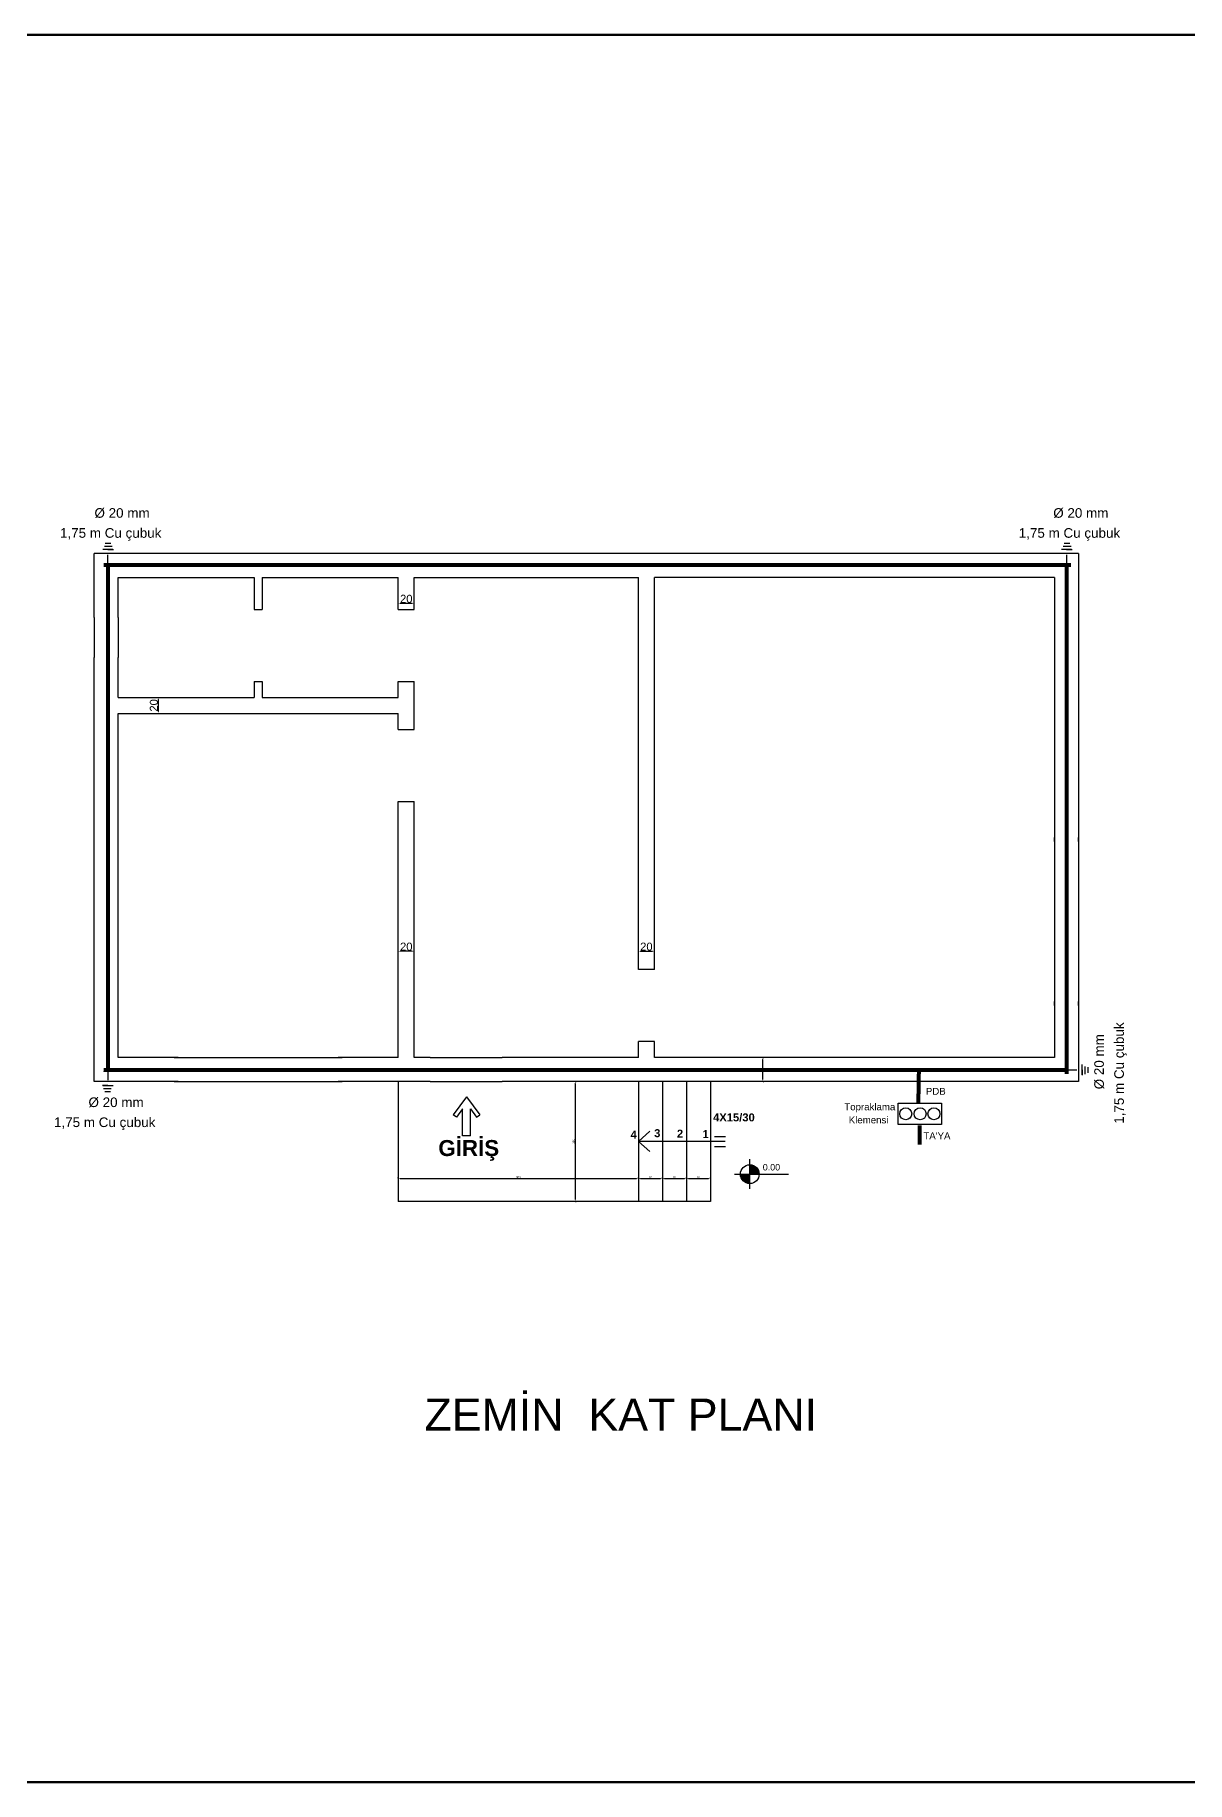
# Model space of a CAD drawing. Header units: millimetres. Extents: x 962 to 8486, y 785 to 4222.
# Drawn here: x 3547 to 4987, y 785 to 2968 of the extents above; entities that cross this region are included whole.
import ezdxf

# ---------------------------------------------------------------- set-up
doc = ezdxf.new("R2010")
doc.units = ezdxf.units.MM
doc.linetypes.add('DASHDOT', pattern=[25.4, 12.7, -6.35, 0, -6.35])
doc.linetypes.add('DASHED', pattern=[19.05, 12.7, -6.35])
doc.layers.add('duvar', color=10, linetype='Continuous', lineweight=30)
doc.layers.add('ZİL', color=92, linetype='DASHDOT', lineweight=20)
for name, color, linetype in [('GÖRÜNÜŞLER', 8, 'Continuous'), ('kot', 210, 'Continuous'), ('Tarama', 42, 'Continuous')]:
    doc.layers.add(name, color=color, linetype=linetype)
doc.styles.get("Standard").update_dxf_attribs({"font": 'arial.ttf'})
doc.styles.add('TXTX', font='arial.ttf')
doc.dimstyles.new('ISO-25', dxfattribs={"dimtxt": 2.5, "dimasz": 2.5, "dimexe": 1.25, "dimexo": 0.625, "dimtad": 1, "dimtxsty": 'Standard', "dimcen": 2.5, "dimadec": 0, "dimazin": 0, "dimtfac": 1, "dimtmove": 0, "dimatfit": 3, "dimfxl": 1, "dimarcsym": 0})

# ---------------------------------------------------------------- blocks, each defined once
blk = doc.blocks.new('*D91')
at = {"color": 0, "lineweight": -2, "transparency": 16777216}
for p, q in [((4001, 1823.7), (4001, 1824.4)), ((4018.5, 1823.1), (4003.5, 1823.1)), ((4021, 1823.7), (4021, 1824.4))]:
    blk.add_line(p, q, dxfattribs=at)
at = {"color": 0, "transparency": 16777216}
for points in [[(4003.5, 1823.5), (4003.5, 1822.7), (4001, 1823.1)], [(4018.5, 1823.5), (4018.5, 1822.7), (4021, 1823.1)]]:
    blk.add_solid(points, dxfattribs=at)
at = {"layer": 'Defpoints', "color": 0, "transparency": 16777216}
for p in [(4001, 1823.1), (4001, 1823.1), (4021, 1823.1)]:
    blk.add_point(p, dxfattribs=at)
at = {"color": 0, "transparency": 16777216, "insert": (4011, 1828.8), "char_height": 10, "attachment_point": 5}
blk.add_mtext('20', dxfattribs=at)
blk = doc.blocks.new('*D106')
at = {"color": 0, "lineweight": -2, "transparency": 16777216}
for p, q in [((4001, 2258.5), (4001, 2259.1)), ((4018.5, 2257.8), (4003.5, 2257.8)), ((4021, 2258.5), (4021, 2259.1))]:
    blk.add_line(p, q, dxfattribs=at)
at = {"color": 0, "transparency": 16777216}
for points in [[(4003.5, 2258.3), (4003.5, 2257.4), (4001, 2257.8)], [(4018.5, 2258.3), (4018.5, 2257.4), (4021, 2257.8)]]:
    blk.add_solid(points, dxfattribs=at)
at = {"layer": 'Defpoints', "color": 0, "transparency": 16777216}
for p in [(4001, 2257.8), (4001, 2257.8), (4021, 2257.8)]:
    blk.add_point(p, dxfattribs=at)
at = {"color": 0, "transparency": 16777216, "insert": (4011, 2263.6), "char_height": 10, "attachment_point": 5}
blk.add_mtext('20', dxfattribs=at)
blk = doc.blocks.new('*D107')
at = {"color": 0, "lineweight": -2, "transparency": 16777216}
for p, q in [((3701.9, 2140.4), (3702.6, 2140.4)), ((3698.8, 2120.4), (3702.6, 2120.4)), ((3701.3, 2122.9), (3701.3, 2137.9))]:
    blk.add_line(p, q, dxfattribs=at)
at = {"color": 0, "transparency": 16777216}
for points in [[(3700.9, 2137.9), (3701.7, 2137.9), (3701.3, 2140.4)], [(3700.9, 2122.9), (3701.7, 2122.9), (3701.3, 2120.4)]]:
    blk.add_solid(points, dxfattribs=at)
at = {"layer": 'Defpoints', "color": 0, "transparency": 16777216}
for p in [(3701.3, 2140.4), (3701.3, 2140.4), (3698.2, 2120.4)]:
    blk.add_point(p, dxfattribs=at)
at = {"color": 0, "transparency": 16777216, "insert": (3695.6, 2130.4), "char_height": 10, "attachment_point": 5, "rotation": 90}
blk.add_mtext('20', dxfattribs=at)
blk = doc.blocks.new('*D108')
at = {"color": 0, "lineweight": -2, "transparency": 16777216}
for p, q in [((4361, 1539.5), (4361, 1540.1)), ((4388.5, 1538.8), (4363.5, 1538.8)), ((4391, 1539.5), (4391, 1540.1))]:
    blk.add_line(p, q, dxfattribs=at)
at = {"color": 0, "transparency": 16777216}
for points in [[(4363.5, 1539.3), (4363.5, 1538.4), (4361, 1538.8)], [(4388.5, 1539.3), (4388.5, 1538.4), (4391, 1538.8)]]:
    blk.add_solid(points, dxfattribs=at)
at = {"layer": 'Defpoints', "color": 0, "transparency": 16777216}
for p in [(4361, 1538.8), (4361, 1538.8), (4391, 1538.8)]:
    blk.add_point(p, dxfattribs=at)
at = {"color": 0, "transparency": 16777216, "insert": (4376, 1540.8), "char_height": 2.5, "attachment_point": 5}
blk.add_mtext('30', dxfattribs=at)
blk = doc.blocks.new('*D92')
at = {"color": 0, "lineweight": -2, "transparency": 16777216}
for p, q in [((4331, 1539.5), (4331, 1540.1)), ((4358.5, 1538.8), (4333.5, 1538.8)), ((4361, 1539.5), (4361, 1540.1))]:
    blk.add_line(p, q, dxfattribs=at)
at = {"color": 0, "transparency": 16777216}
for points in [[(4333.5, 1539.3), (4333.5, 1538.4), (4331, 1538.8)], [(4358.5, 1539.3), (4358.5, 1538.4), (4361, 1538.8)]]:
    blk.add_solid(points, dxfattribs=at)
at = {"layer": 'Defpoints', "color": 0, "transparency": 16777216}
for p in [(4331, 1538.8), (4331, 1538.8), (4361, 1538.8)]:
    blk.add_point(p, dxfattribs=at)
at = {"color": 0, "transparency": 16777216, "insert": (4346, 1540.8), "char_height": 2.5, "attachment_point": 5}
blk.add_mtext('30', dxfattribs=at)
blk = doc.blocks.new('*D93')
at = {"color": 0, "lineweight": -2, "transparency": 16777216}
for p, q in [((4301, 1539.5), (4301, 1540.1)), ((4328.5, 1538.8), (4303.5, 1538.8)), ((4331, 1539.5), (4331, 1540.1))]:
    blk.add_line(p, q, dxfattribs=at)
at = {"color": 0, "transparency": 16777216}
for points in [[(4303.5, 1539.3), (4303.5, 1538.4), (4301, 1538.8)], [(4328.5, 1539.3), (4328.5, 1538.4), (4331, 1538.8)]]:
    blk.add_solid(points, dxfattribs=at)
at = {"layer": 'Defpoints', "color": 0, "transparency": 16777216}
for p in [(4301, 1538.8), (4301, 1538.8), (4331, 1538.8)]:
    blk.add_point(p, dxfattribs=at)
at = {"color": 0, "transparency": 16777216, "insert": (4316, 1540.8), "char_height": 2.5, "attachment_point": 5}
blk.add_mtext('30', dxfattribs=at)
blk = doc.blocks.new('*D94')
at = {"color": 0, "lineweight": -2, "transparency": 16777216}
for p, q in [((4001, 1539.5), (4001, 1540.1)), ((4298.5, 1538.8), (4003.5, 1538.8)), ((4301, 1539.5), (4301, 1540.1))]:
    blk.add_line(p, q, dxfattribs=at)
at = {"color": 0, "transparency": 16777216}
for points in [[(4003.5, 1539.3), (4003.5, 1538.4), (4001, 1538.8)], [(4298.5, 1539.3), (4298.5, 1538.4), (4301, 1538.8)]]:
    blk.add_solid(points, dxfattribs=at)
at = {"layer": 'Defpoints', "color": 0, "transparency": 16777216}
for p in [(4001, 1538.8), (4001, 1538.8), (4301, 1538.8)]:
    blk.add_point(p, dxfattribs=at)
at = {"color": 0, "transparency": 16777216, "insert": (4151, 1540.8), "char_height": 2.5, "attachment_point": 5}
blk.add_mtext('300', dxfattribs=at)
blk = doc.blocks.new('*D95')
at = {"color": 0, "lineweight": -2, "transparency": 16777216}
for p, q in [((4222.6, 1660.4), (4223.2, 1660.4)), ((4222, 1657.9), (4222, 1512.9)), ((4222.6, 1510.4), (4223.2, 1510.4))]:
    blk.add_line(p, q, dxfattribs=at)
at = {"color": 0, "transparency": 16777216}
for points in [[(4221.5, 1657.9), (4222.4, 1657.9), (4222, 1660.4)], [(4221.5, 1512.9), (4222.4, 1512.9), (4222, 1510.4)]]:
    blk.add_solid(points, dxfattribs=at)
at = {"layer": 'Defpoints', "color": 0, "transparency": 16777216}
for p in [(4222, 1660.4), (4222, 1510.4), (4222, 1510.4)]:
    blk.add_point(p, dxfattribs=at)
at = {"color": 0, "transparency": 16777216, "insert": (4220.1, 1585.4), "char_height": 2.5, "attachment_point": 5, "rotation": 90}
blk.add_mtext('150', dxfattribs=at)
blk = doc.blocks.new('*D109')
at = {"color": 0, "lineweight": -2, "transparency": 16777216}
for p, q in [((4301, 1823.7), (4301, 1824.4)), ((4303.5, 1823.1), (4318.5, 1823.1)), ((4321, 1823.7), (4321, 1824.4))]:
    blk.add_line(p, q, dxfattribs=at)
at = {"color": 0, "transparency": 16777216}
for points in [[(4303.5, 1823.5), (4303.5, 1822.7), (4301, 1823.1)], [(4318.5, 1823.5), (4318.5, 1822.7), (4321, 1823.1)]]:
    blk.add_solid(points, dxfattribs=at)
at = {"layer": 'Defpoints', "color": 0, "transparency": 16777216}
for p in [(4301, 1823.1), (4321, 1823.1), (4321, 1823.1)]:
    blk.add_point(p, dxfattribs=at)
at = {"color": 0, "transparency": 16777216, "insert": (4311, 1828.8), "char_height": 10, "attachment_point": 5}
blk.add_mtext('20', dxfattribs=at)
blk = doc.blocks.new('*D96')
at = {"color": 0, "lineweight": -2, "transparency": 16777216}
for p, q in [((4456.4, 1662.9), (4456.4, 1687.9)), ((4457, 1690.4), (4457.6, 1690.4)), ((4457, 1660.4), (4457.6, 1660.4))]:
    blk.add_line(p, q, dxfattribs=at)
at = {"color": 0, "transparency": 16777216}
for points in [[(4456, 1687.9), (4456.8, 1687.9), (4456.4, 1690.4)], [(4456, 1662.9), (4456.8, 1662.9), (4456.4, 1660.4)]]:
    blk.add_solid(points, dxfattribs=at)
at = {"layer": 'Defpoints', "color": 0, "transparency": 16777216}
for p in [(4456.4, 1690.4), (4456.4, 1690.4), (4456.4, 1660.4)]:
    blk.add_point(p, dxfattribs=at)
at = {"color": 0, "transparency": 16777216, "insert": (4454.5, 1675.4), "char_height": 2.5, "attachment_point": 5, "rotation": 90}
blk.add_mtext('30', dxfattribs=at)
blk = doc.blocks.new('*D97')
at = {"color": 0, "lineweight": -2, "transparency": 16777216}
for p, q in [((4301, 1823.7), (4301, 1824.4)), ((4303.5, 1823.1), (4318.5, 1823.1)), ((4321, 1823.7), (4321, 1824.4))]:
    blk.add_line(p, q, dxfattribs=at)
at = {"color": 0, "transparency": 16777216}
for points in [[(4303.5, 1823.5), (4303.5, 1822.7), (4301, 1823.1)], [(4318.5, 1823.5), (4318.5, 1822.7), (4321, 1823.1)]]:
    blk.add_solid(points, dxfattribs=at)
at = {"layer": 'Defpoints', "color": 0, "transparency": 16777216}
for p in [(4301, 1823.1), (4321, 1823.1), (4321, 1823.1)]:
    blk.add_point(p, dxfattribs=at)
at = {"color": 0, "transparency": 16777216, "insert": (4311, 1828.8), "char_height": 10, "attachment_point": 5}
blk.add_mtext('20', dxfattribs=at)
blk = doc.blocks.new('Topraklama Klemensi')
at = {"layer": 'GÖRÜNÜŞLER'}
for p, q in [((-26.75, 27.125), (0, 27.125)), ((-26.75, -27.125), (-26.75, 27.125)), ((0, 27.125), (0, -27.125)), ((0, -27.125), (-26.75, -27.125))]:
    blk.add_line(p, q, dxfattribs=at)
for centre in [(-13.25, 17.625), (-13.25, -0.375), (-13.25, -17.625)]:
    blk.add_circle(centre, 7.5, dxfattribs=at)

msp = doc.modelspace()

# ---------------------------------------------------------------- hatches: boundary and pattern name
at = {"layer": 'kot'}
h = msp.add_hatch(color=0, dxfattribs=at)
h.set_gradient(color1=(204, 0, 204), one_color=1, tint=1)
h.paths.add_polyline_path([(4440.22, 1544.461), (4451.928, 1544.461, 0.41421356), (4440.22, 1556.169)])
h.paths.add_polyline_path([(4428.512, 1544.461, 0.41421356), (4440.22, 1532.752), (4440.22, 1544.461)])

# ---------------------------------------------------------------- linework, layer by layer
at = {"color": 3, "linetype": 'DASHED', "lineweight": 25}
for p, q in [((3644.381, 2325.163), (3631.503, 2325.163)), ((3643.725, 2328.913), (3633.954, 2328.913)), ((3641.96, 2332.663), (3634.9, 2332.663)), ((3638.17, 2325.163), (3645.011, 2325.163)), ((3638.204, 2305.79), (3638.204, 2325.163)), ((4842.305, 2325.163), (4829.427, 2325.163)), ((4841.65, 2328.913), (4831.879, 2328.913)), ((4839.885, 2332.663), (4832.824, 2332.663)), ((4836.094, 2325.163), (4842.936, 2325.163)), ((4836.128, 2305.79), (4836.128, 2325.163)), ((4855.502, 1668.64), (4855.502, 1681.518)), ((3638.204, 1674.817), (3638.204, 1655.444)), ((4836.128, 1674.817), (4855.502, 1674.817)), ((4855.502, 1674.851), (4855.502, 1668.01)), ((4859.252, 1669.296), (4859.252, 1679.067)), ((4863.002, 1671.061), (4863.002, 1678.121)), ((3638.238, 1655.444), (3631.397, 1655.444)), ((3632.027, 1655.444), (3644.905, 1655.444)), ((3632.682, 1651.694), (3642.454, 1651.694)), ((3634.447, 1647.944), (3641.508, 1647.944))]:
    msp.add_line(p, q, dxfattribs=at)
at = {"color": 7}
for p, q in [((3620.976, 2240.4), (3620.976, 2245.4)), ((3650.976, 2240.4), (3650.976, 2245.4)), ((3620.976, 2185.4), (3620.976, 2190.4)), ((3650.976, 2185.4), (3650.976, 2190.4)), ((4000.976, 2010.4), (4020.976, 2010.4)), ((4820.976, 1960.4), (4820.976, 1965.4)), ((4850.976, 1960.4), (4850.976, 1965.4)), ((4320.976, 1800.4), (4300.976, 1800.4)), ((4820.976, 1755.4), (4820.976, 1760.4)), ((4850.976, 1755.4), (4850.976, 1760.4)), ((4320.976, 1710.4), (4300.976, 1710.4)), ((3720.976, 1690.4), (3725.976, 1690.4)), ((3925.976, 1690.4), (3930.976, 1690.4)), ((3720.976, 1660.4), (3725.976, 1660.4)), ((3925.976, 1660.4), (3930.976, 1660.4)), ((4000.976, 1660.4), (4000.976, 1510.4)), ((4300.976, 1660.4), (4300.976, 1510.4)), ((4330.976, 1660.4), (4330.976, 1510.4)), ((4360.976, 1660.4), (4360.976, 1510.4)), ((4390.976, 1660.4), (4390.976, 1510.4)), ((4086.382, 1641.314), (4069.781, 1618.496)), ((4086.382, 1641.314), (4102.982, 1618.496)), ((4073.824, 1615.554), (4069.781, 1618.496)), ((4081.382, 1625.942), (4073.824, 1615.554)), ((4081.382, 1592.486), (4081.382, 1625.942)), ((4091.382, 1592.486), (4091.382, 1625.942)), ((4091.382, 1625.942), (4098.939, 1615.554)), ((4098.939, 1615.554), (4102.982, 1618.496)), ((4300.976, 1585.4), (4315.298, 1598.057)), ((4091.382, 1592.486), (4081.382, 1592.486)), ((4409.388, 1585.4), (4300.976, 1585.4)), ((4300.976, 1585.4), (4315.298, 1572.744)), ((4409.986, 1591.172), (4396.236, 1591.172)), ((4409.986, 1578.626), (4396.236, 1578.626)), ((4390.976, 1510.4), (4000.976, 1510.4))]:
    msp.add_line(p, q, dxfattribs=at)
for p, q in [((3620.976, 2240.4), (3620.976, 2190.4)), ((3650.976, 2240.4), (3650.976, 2190.4)), ((4820.976, 1960.4), (4820.976, 1755.4)), ((4850.976, 1960.4), (4850.976, 1760.4)), ((3725.976, 1690.4), (3925.976, 1690.4)), ((4040.976, 1690.4), (4130.976, 1690.4)), ((3725.976, 1660.4), (3925.976, 1660.4)), ((4040.976, 1660.4), (4130.976, 1660.4))]:
    msp.add_line(p, q)
at = {"color": 2, "linetype": 'ByBlock', "lineweight": 211, "true_color": 0xf1eb1f}
msp.add_lwpolyline([(962.2, 2968.424), (8486.017, 2968.424), (8486.017, 784.648), (962.2, 784.648)], close=True, dxfattribs=at)
at = {"const_width": 5}
msp.add_lwpolyline([(4652.368, 1605.708), (4652.368, 1581.528)], dxfattribs=at)
at = {"layer": 'duvar', "color": 7}
for p, q in [((4850.976, 2320.4), (3620.976, 2320.4)), ((3620.976, 2240.4), (3620.976, 2320.4)), ((4850.976, 2320.4), (4850.976, 1960.4)), ((3650.976, 2240.4), (3650.976, 2290.4)), ((3650.976, 2290.4), (3820.976, 2290.4)), ((3820.976, 2290.4), (3820.976, 2250.4)), ((3830.976, 2290.4), (4000.976, 2290.4)), ((3830.976, 2290.4), (3830.976, 2250.4)), ((4000.976, 2250.4), (4000.976, 2290.4)), ((4020.976, 2250.4), (4020.976, 2290.4)), ((4020.976, 2290.4), (4300.976, 2290.4)), ((4300.976, 1800.4), (4300.976, 2290.4)), ((4820.976, 2290.4), (4320.976, 2290.4)), ((4320.976, 1800.4), (4320.976, 2290.4)), ((4820.976, 2290.4), (4820.976, 1960.4)), ((3820.976, 2250.4), (3830.976, 2250.4)), ((4000.976, 2250.4), (4020.976, 2250.4)), ((3620.976, 1660.4), (3620.976, 2190.4)), ((3650.976, 2140.4), (3650.976, 2190.4)), ((3650.976, 2140.4), (3820.976, 2140.4)), ((3820.976, 2160.4), (3820.976, 2140.4)), ((3820.976, 2160.4), (3830.976, 2160.4)), ((3830.976, 2160.4), (3830.976, 2140.4)), ((3830.976, 2140.4), (4000.976, 2140.4)), ((4000.976, 2140.4), (4000.976, 2160.4)), ((4000.976, 2160.4), (4020.976, 2160.4)), ((4020.976, 2100.4), (4020.976, 2160.4)), ((3650.976, 1690.4), (3650.976, 2120.4)), ((3650.976, 2120.4), (4000.976, 2120.4)), ((4000.976, 2100.4), (4000.976, 2120.4)), ((4000.976, 2100.4), (4020.976, 2100.4)), ((4000.976, 1690.4), (4000.976, 2010.4)), ((4020.976, 1690.4), (4020.976, 2010.4)), ((4820.976, 1760.4), (4820.976, 1690.4)), ((4850.976, 1760.4), (4850.976, 1660.4)), ((4300.976, 1690.4), (4300.976, 1710.4)), ((4320.976, 1690.4), (4320.976, 1710.4)), ((3725.976, 1690.4), (3650.976, 1690.4)), ((4000.976, 1690.4), (3925.976, 1690.4)), ((4040.976, 1690.4), (4020.976, 1690.4)), ((4300.976, 1690.4), (4130.976, 1690.4)), ((4820.976, 1690.4), (4320.976, 1690.4)), ((3725.976, 1660.4), (3620.976, 1660.4)), ((4040.976, 1660.4), (3925.976, 1660.4)), ((4850.976, 1660.4), (4130.976, 1660.4))]:
    msp.add_line(p, q, dxfattribs=at)
at = {"layer": 'kot', "color": 0}
for p, q in [((4440.22, 1526.209), (4440.22, 1563.312)), ((4421.217, 1544.461), (4488.57, 1544.461))]:
    msp.add_line(p, q, dxfattribs=at)
msp.add_circle((4440.22, 1544.461), 11.708, dxfattribs=at)
at = {"layer": 'Tarama', "color": 7, "true_color": 0xffffff, "const_width": 5}
for points in [[(3632.823, 2305.746), (3644.187, 2305.733)], [(4830.149, 2305.764), (4841.513, 2305.751)], [(4836.135, 1681.136), (4836.122, 1669.772)], [(3632.7, 1674.757), (3644.064, 1674.743)]]:
    msp.add_lwpolyline(points, dxfattribs=at)
at = {"layer": 'Tarama', "const_width": 5}
for points in [[(3638.204, 1677.318), (3638.204, 2305.79), (4836.128, 2305.79), (4836.128, 1674.817), (3638.204, 1674.817), (3638.204, 1677.318)], [(4651.496, 1674.817), (4650.796, 1633.058)]]:
    msp.add_lwpolyline(points, dxfattribs=at)

# ---------------------------------------------------------------- block references
at = {"rotation": 89.99999999999999}
msp.add_blockref('Topraklama Klemensi', (4652.661, 1633.183), dxfattribs=at)

# ---------------------------------------------------------------- texts
at = {"color": 7}
for s, insert, char_height, width, attachment_point in [('{\\fArial|b1|i0|c162|p34;4X15/30}', (4446.387, 1620.448), 10, 36.67569, 3), ('{\\fArial|b1|i0|c162|p34;4}', (4295.105, 1598.93), 10, 12.56157, 2), ('{\\fArial|b1|i0|c162|p34;3}', (4324.587, 1600.715), 10, 12.56157, 2), ('{\\fArial|b1|i0|c162|p34;2}', (4353.019, 1600.169), 10, 12.56157, 2), ('{\\fArial|b1|i0|c162|p34;1}', (4385.004, 1599.624), 10, 12.56157, 2), ('{\\fArial|b1|i0|c162|p34;GİRİŞ}', (4089.05, 1587.126), 20, 167.02629, 2)]:
    msp.add_mtext(s, dxfattribs=dict(at, insert=insert, char_height=char_height, width=width, attachment_point=attachment_point))
at = {"color": 2, "linetype": 'ByBlock', "lineweight": 211, "true_color": 0xf1eb1f, "insert": (4018.171, 1263.956), "char_height": 40, "width": 594.64666, "attachment_point": 1}
msp.add_mtext(' ZEMİN  KAT PLANI', dxfattribs=at)
at = {"layer": 'duvar', "color": 7, "lineweight": -2, "true_color": 0xffffff, "style": 'TXTX'}
for s, p in [('%%C 20 mm', (3621.432, 2364.927)), ('%%C 20 mm', (4819.357, 2364.927)), ('1,75 m Cu çubuk ', (3578.327, 2339.931)), ('1,75 m Cu çubuk ', (4776.251, 2339.931)), ('%%C 20 mm', (3613.94, 1628.351)), ('1,75 m Cu çubuk ', (3570.835, 1603.356))]:
    msp.add_text(s, height=12, dxfattribs=at).set_placement(p)
for s, p in [('1,75 m Cu çubuk ', (4907.59, 1607.448)), ('%%C 20 mm', (4882.594, 1650.554))]:
    msp.add_text(s, height=12, rotation=90, dxfattribs=at).set_placement(p)
at = {"layer": 'kot', "color": 0, "insert": (4456.388, 1557.09), "char_height": 8, "attachment_point": 1}
msp.add_mtext_dynamic_manual_height_columns('0.00', width=14.32913, gutter_width=12.5, heights=[0], dxfattribs=at)
at = {"layer": 'ZİL', "linetype": 'ByBlock', "lineweight": -2, "style": 'TXTX'}
for s, p in [('PDB', (4660.186, 1643.725)), ('Topraklama', (4558.302, 1624.361)), ('Klemensi', (4563.852, 1607.925)), ("TA'YA", (4657.108, 1588.093))]:
    msp.add_text(s, height=8.64, dxfattribs=at).set_placement(p)

# ---------------------------------------------------------------- dimensions: what is measured, and where the dimension line sits
at = {"color": 7}
for base, p1, p2, angle, override, picture, middle in [((4000.976, 2257.84), (4020.976, 2257.84), (4000.976, 2257.84), 180, {"dimtxt": 10, "dimtmove": 1}, '*D106', (4010.976, 2263.571)), ((3701.319, 2140.4), (3698.163, 2120.4), (3701.282, 2140.4), 90, {"dimtxt": 10, "dimtmove": 1}, '*D107', (3695.588, 2130.4)), ((4000.976, 1823.112), (4020.976, 1823.112), (4000.976, 1823.112), 180, {"dimtxt": 10, "dimtmove": 1}, '*D91', (4010.976, 1828.843)), ((4320.976, 1823.112), (4300.976, 1823.112), (4320.976, 1823.112), 180, {"dimtxt": 10, "dimtmove": 1}, '*D109', (4310.976, 1828.843)), ((4320.976, 1823.112), (4300.976, 1823.112), (4320.976, 1823.112), 180, {"dimtxt": 10, "dimtmove": 1}, '*D97', (4310.976, 1828.843)), ((4000.976, 1538.849), (4300.976, 1538.849), (4000.976, 1538.849), 180, {"dimtmove": 1}, '*D94', (4150.976, 1540.751)), ((4300.976, 1538.849), (4330.976, 1538.849), (4300.976, 1538.849), 180, {"dimtmove": 1}, '*D93', (4315.976, 1540.751)), ((4330.976, 1538.849), (4360.976, 1538.849), (4330.976, 1538.849), 180, {"dimtmove": 1}, '*D92', (4345.976, 1540.751))]:
    dim = msp.add_linear_dim(base=base, p1=p1, p2=p2, angle=angle, dimstyle='ISO-25', override=override, dxfattribs=at)
    dim.commit()
    dim.dimension.update_dxf_attribs({"geometry": picture, "text_midpoint": middle})
dim = msp.add_linear_dim(base=(4456.387, 1690.4), p1=(4456.387, 1660.4), p2=(4456.387, 1690.4), angle=90, dimstyle='ISO-25')
dim.commit()
dim.dimension.update_dxf_attribs({"geometry": '*D96', "text_midpoint": (4454.485, 1675.4)})
for base, p1, p2, angle, picture, middle in [((4221.96, 1510.4), (4221.96, 1660.4), (4221.96, 1510.4), 90, '*D95', (4220.059, 1585.4)), ((4360.976, 1538.849), (4390.976, 1538.849), (4360.976, 1538.849), 180, '*D108', (4375.976, 1540.751))]:
    dim = msp.add_linear_dim(base=base, p1=p1, p2=p2, angle=angle, dimstyle='ISO-25', dxfattribs=at)
    dim.commit()
    dim.dimension.update_dxf_attribs({"geometry": picture, "text_midpoint": middle})

doc.saveas('drawing.dxf')
